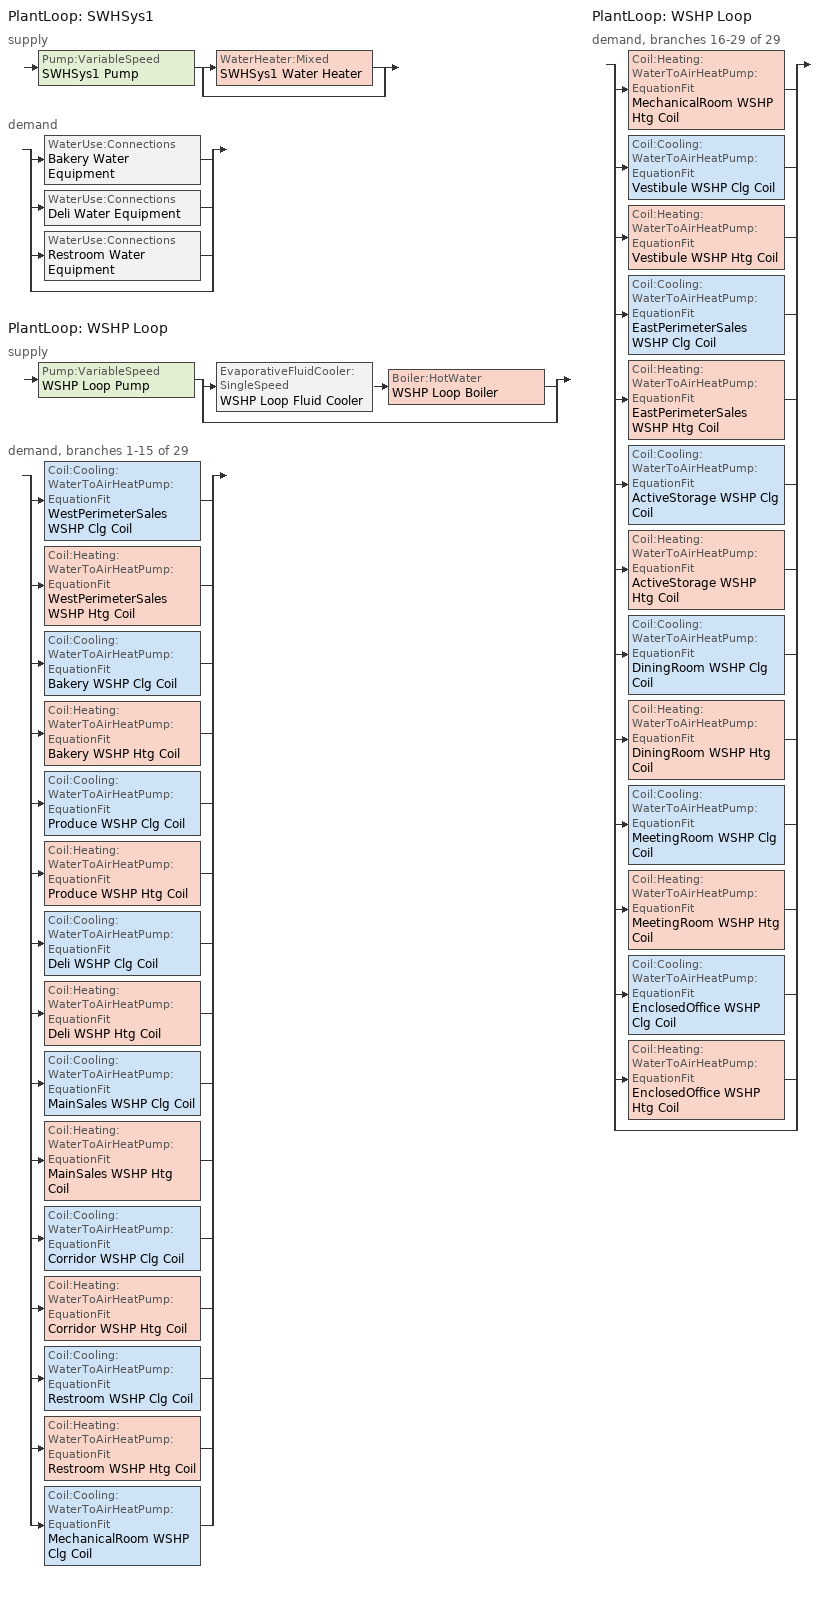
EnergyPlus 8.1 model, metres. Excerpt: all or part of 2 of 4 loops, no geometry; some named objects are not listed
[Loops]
PlantLoop 'SWHSys1'
 supply: Pump:VariableSpeed 'SWHSys1 Pump' > split
  | WaterHeater:Mixed 'SWHSys1 Water Heater'
  | bypass
 demand: split
  | WaterUse:Connections 'Bakery Water Equipment'
  | WaterUse:Connections 'Deli Water Equipment'
  | WaterUse:Connections 'Restroom Water Equipment'
  | bypass
PlantLoop 'WSHP Loop'
 supply: Pump:VariableSpeed 'WSHP Loop Pump' > split
  | EvaporativeFluidCooler:SingleSpeed 'WSHP Loop Fluid Cooler' > Boiler:HotWater 'WSHP Loop Boiler'
  | bypass
 demand, branches 1-15 of 29: split
  | Coil:Cooling:WaterToAirHeatPump:EquationFit 'WestPerimeterSales WSHP Clg Coil'
  | Coil:Heating:WaterToAirHeatPump:EquationFit 'WestPerimeterSales WSHP Htg Coil'
  | Coil:Cooling:WaterToAirHeatPump:EquationFit 'Bakery WSHP Clg Coil'
  | Coil:Heating:WaterToAirHeatPump:EquationFit 'Bakery WSHP Htg Coil'
  | Coil:Cooling:WaterToAirHeatPump:EquationFit 'Produce WSHP Clg Coil'
  | Coil:Heating:WaterToAirHeatPump:EquationFit 'Produce WSHP Htg Coil'
  | Coil:Cooling:WaterToAirHeatPump:EquationFit 'Deli WSHP Clg Coil'
  | Coil:Heating:WaterToAirHeatPump:EquationFit 'Deli WSHP Htg Coil'
  | Coil:Cooling:WaterToAirHeatPump:EquationFit 'MainSales WSHP Clg Coil'
  | Coil:Heating:WaterToAirHeatPump:EquationFit 'MainSales WSHP Htg Coil'
  | Coil:Cooling:WaterToAirHeatPump:EquationFit 'Corridor WSHP Clg Coil'
  | Coil:Heating:WaterToAirHeatPump:EquationFit 'Corridor WSHP Htg Coil'
  | Coil:Cooling:WaterToAirHeatPump:EquationFit 'Restroom WSHP Clg Coil'
  | Coil:Heating:WaterToAirHeatPump:EquationFit 'Restroom WSHP Htg Coil'
  | Coil:Cooling:WaterToAirHeatPump:EquationFit 'MechanicalRoom WSHP Clg Coil'
PlantLoop 'WSHP Loop'
 demand, branches 16-29 of 29: split
  | Coil:Heating:WaterToAirHeatPump:EquationFit 'MechanicalRoom WSHP Htg Coil'
  | Coil:Cooling:WaterToAirHeatPump:EquationFit 'Vestibule WSHP Clg Coil'
  | Coil:Heating:WaterToAirHeatPump:EquationFit 'Vestibule WSHP Htg Coil'
  | Coil:Cooling:WaterToAirHeatPump:EquationFit 'EastPerimeterSales WSHP Clg Coil'
  | Coil:Heating:WaterToAirHeatPump:EquationFit 'EastPerimeterSales WSHP Htg Coil'
  | Coil:Cooling:WaterToAirHeatPump:EquationFit 'ActiveStorage WSHP Clg Coil'
  | Coil:Heating:WaterToAirHeatPump:EquationFit 'ActiveStorage WSHP Htg Coil'
  | Coil:Cooling:WaterToAirHeatPump:EquationFit 'DiningRoom WSHP Clg Coil'
  | Coil:Heating:WaterToAirHeatPump:EquationFit 'DiningRoom WSHP Htg Coil'
  | Coil:Cooling:WaterToAirHeatPump:EquationFit 'MeetingRoom WSHP Clg Coil'
  | Coil:Heating:WaterToAirHeatPump:EquationFit 'MeetingRoom WSHP Htg Coil'
  | Coil:Cooling:WaterToAirHeatPump:EquationFit 'EnclosedOffice WSHP Clg Coil'
  | Coil:Heating:WaterToAirHeatPump:EquationFit 'EnclosedOffice WSHP Htg Coil'
  | bypass
[WaterUse:Connections]
Name | Water Use Equipment Name 1
Bakery Water Equipment | Bakery Water Equipment
Deli Water Equipment | Deli Water Equipment
Restroom Water Equipment | Restroom Water Equipment
[WaterUse:Equipment] Flow Rate Fraction Schedule=BLDG_SWH_SCH
Name | Peak Flow Rate {m3/s} | Target Temperature Schedule | Hot Water Supply Temperature Schedule | Zone | Sensible Fraction Schedule | Latent Fraction Schedule
Bakery Water Equipment | 9.75778e-05 | Bakery Water Equipment Temp Sched | Bakery Water Equipment Hot Supply Temp Sched | Bakery | Bakery Water Equipment Sensible fract sched | Bakery Water Equipment Latent fract sched
Deli Water Equipment | 9.75778e-05 | Deli Water Equipment Temp Sched | Deli Water Equipment Hot Supply Temp Sched | Deli | Deli Water Equipment Sensible fract sched | Deli Water Equipment Latent fract sched
Restroom Water Equipment | 3.02844e-05 | Restroom Water Equipment Temp Sched | Restroom Water Equipment Hot Supply Temp Sched | Restroom | Restroom Water Equipment Sensible fract sched | Restroom Water Equipment Latent fract sched
[PlantLoop] Fluid Type=Water; Minimum Loop Flow Rate {m3/s}=0; Load Distribution Scheme=Optimal
Name | Plant Equipment Operation Scheme | Maximum Loop Temperature {C} | Minimum Loop Temperature {C} | Maximum Loop Flow Rate {m3/s} | Plant Loop Volume {m3}
SWHSys1 | SWHSys1 Loop Operation Scheme List | 60 | 10 | AUTOSIZE | AUTOSIZE
WSHP Loop | WSHP Loop Operation Scheme List | 80 | 1 | AutoSize | AutoSize
[Sizing:Plant] Loop Design Temperature Difference {deltaC}=5
Name | Loop Type | Design Loop Exit Temperature {C}
SWHSys1 | Heating | 60
WSHP Loop | Condenser | 30
[SetpointManager:Scheduled] Control Variable=Temperature
Name | Schedule | Setpoint Node or NodeList
SWHSys1 Loop Setpoint Manager | SWHSys1-Loop-Temp-Schedule | SWHSys1 Supply Outlet Node
WSHP Loop Setpoint Mgr | WSHP Loop Setpoint Sch | WSHP Loop Supply Outlet Node
WSHP Loop Boiler Setpoint Mgr | WSHP Loop Boiler Setpoint Sch | WSHP Loop Supply Equip Outlet Node
WSHP Loop Fluid Cooler Setpoint Mgr | WSHP Loop Fluid Cooler Setpoint Sch | WSHP Loop Boiler Inlet Node
[PlantEquipmentOperationSchemes]
Name | Control Scheme Object Type 1 | Control Scheme Name 1 | Control Scheme Schedule Name 1
SWHSys1 Loop Operation Scheme List | PlantEquipmentOperation:HeatingLoad | SWHSys1 Operation Scheme | PlantOnSched
WSHP Loop Operation Scheme List | PlantEquipmentOperation:ComponentSetpoint | WSHP Loop Operation Scheme | Always_On
[PlantEquipmentOperation:HeatingLoad]
SWHSys1 Operation Scheme: Load Range Lower Limit 1 {W}=0; Load Range Upper Limit 1 {W}=1000000000000000; Range Equipment List Name 1=SWHSys1 Equipment List
[PlantEquipmentList]
SWHSys1 Equipment List: WaterHeater:Mixed, SWHSys1 Water Heater
WSHP Loop Clg Equip List: EvaporativeFluidCooler:SingleSpeed, WSHP Loop Fluid Cooler
WSHP Loop Htg Equip List: Boiler:HotWater, WSHP Loop Boiler
[Pump:VariableSpeed] Fraction of Motor Inefficiencies to Fluid Stream=0; Coefficient 1 of the Part Load Performance Curve=0; Coefficient 2 of the Part Load Performance Curve=1; Coefficient 3 of the Part Load Performance Curve=0; Coefficient 4 of the Part Load Performance Curve=0; Minimum Flow Rate {m3/s}=0; Pump Control Type=Intermittent
Name | Rated Flow Rate {m3/s} | Rated Pump Head {Pa} | Rated Power Consumption {W} | Motor Efficiency
SWHSys1 Pump | AUTOSIZE | 0.1 | AUTOSIZE | 1
WSHP Loop Pump | AutoSize | 179352 | AutoSize | 0.8
[WaterHeater:Mixed]
SWHSys1 Water Heater: Tank Volume {m3}=0.94635; Setpoint Temperature Schedule=SWHSys1 Water Heater Setpoint Temperature Schedule Name; Deadband Temperature Difference {deltaC}=2; Maximum Temperature Limit {C}=82.2222; Heater Control Type=Cycle; Heater Maximum Capacity {W}=845000; Heater Fuel Type=NATURALGAS; Heater Thermal Efficiency=0.8; Off Cycle Parasitic Fuel Consumption Rate {W}=20; Off Cycle Parasitic Fuel Type=NATURALGAS; Off Cycle Parasitic Heat Fraction to Tank=0.8; On Cycle Parasitic Fuel Type=NATURALGAS; Ambient Temperature Indicator=SCHEDULE; Ambient Temperature Schedule=SWHSys1 Water Heater Ambient Temperature Schedule Name; Off Cycle Loss Coefficient to Ambient Temperature {W/K}=6; On Cycle Loss Coefficient to Ambient Temperature {W/K}=6; Use Side Effectiveness=1; Source Side Effectiveness=1; Use Side Design Flow Rate {m3/s}=AUTOSIZE; Source Side Design Flow Rate {m3/s}=AUTOSIZE; Indirect Water Heating Recovery Time {hr}=1.5
[ZoneHVAC:WaterToAirHeatPump] Availability Schedule=Always_On; Supply Air Flow Rate During Cooling Operation {m3/s}=AutoSize; Supply Air Flow Rate During Heating Operation {m3/s}=AutoSize; Supply Air Flow Rate When No Cooling or Heating is Needed {m3/s}=0; Outdoor Air Flow Rate During Cooling Operation {m3/s}=0; Outdoor Air Flow Rate During Heating Operation {m3/s}=0; Outdoor Air Flow Rate When No Cooling or Heating is Needed {m3/s}=0; Maximum Cycling Rate {cycles/hr}=2.5; Heat Pump Time Constant {s}=60; Fraction of On-Cycle Power Use=0.01; Heat Pump Fan Delay Time {s}=60; Maximum Supply Air Temperature from Supplemental Heater {C}=AutoSize; Maximum Outdoor Dry-Bulb Temperature for Supplemental Heater Operation {C}=20; Fan Placement=BlowThrough
Name | Supply Air Fan | Heating Coil | Cooling Coil | Supplemental Heating Coil
WestPerimeterSales WSHP | WestPerimeterSales WSHP Fan | WestPerimeterSales WSHP Htg Coil | WestPerimeterSales WSHP Clg Coil | WestPerimeterSales WSHP Sup Coil
Bakery WSHP | Bakery WSHP Fan | Bakery WSHP Htg Coil | Bakery WSHP Clg Coil | Bakery WSHP Sup Coil
Produce WSHP | Produce WSHP Fan | Produce WSHP Htg Coil | Produce WSHP Clg Coil | Produce WSHP Sup Coil
Deli WSHP | Deli WSHP Fan | Deli WSHP Htg Coil | Deli WSHP Clg Coil | Deli WSHP Sup Coil
MainSales WSHP | MainSales WSHP Fan | MainSales WSHP Htg Coil | MainSales WSHP Clg Coil | MainSales WSHP Sup Coil
Corridor WSHP | Corridor WSHP Fan | Corridor WSHP Htg Coil | Corridor WSHP Clg Coil | Corridor WSHP Sup Coil
Restroom WSHP | Restroom WSHP Fan | Restroom WSHP Htg Coil | Restroom WSHP Clg Coil | Restroom WSHP Sup Coil
MechanicalRoom WSHP | MechanicalRoom WSHP Fan | MechanicalRoom WSHP Htg Coil | MechanicalRoom WSHP Clg Coil | MechanicalRoom WSHP Sup Coil
Vestibule WSHP | Vestibule WSHP Fan | Vestibule WSHP Htg Coil | Vestibule WSHP Clg Coil | Vestibule WSHP Sup Coil
EastPerimeterSales WSHP | EastPerimeterSales WSHP Fan | EastPerimeterSales WSHP Htg Coil | EastPerimeterSales WSHP Clg Coil | EastPerimeterSales WSHP Sup Coil
ActiveStorage WSHP | ActiveStorage WSHP Fan | ActiveStorage WSHP Htg Coil | ActiveStorage WSHP Clg Coil | ActiveStorage WSHP Sup Coil
DiningRoom WSHP | DiningRoom WSHP Fan | DiningRoom WSHP Htg Coil | DiningRoom WSHP Clg Coil | DiningRoom WSHP Sup Coil
MeetingRoom WSHP | MeetingRoom WSHP Fan | MeetingRoom WSHP Htg Coil | MeetingRoom WSHP Clg Coil | MeetingRoom WSHP Sup Coil
EnclosedOffice WSHP | EnclosedOffice WSHP Fan | EnclosedOffice WSHP Htg Coil | EnclosedOffice WSHP Clg Coil | EnclosedOffice WSHP Sup Coil
[Coil:Heating:WaterToAirHeatPump:EquationFit] Rated Air Flow Rate {m3/s}=AutoSize; Rated Water Flow Rate {m3/s}=AutoSize; Gross Rated Heating Capacity {W}=AutoSize; Gross Rated Heating COP=5; Heating Capacity Coefficient 1=-1.36131; Heating Capacity Coefficient 2=-2.4718; Heating Capacity Coefficient 3=4.17316; Heating Capacity Coefficient 4=0.640757; Heating Capacity Coefficient 5=0; Heating Power Consumption Coefficient 1=-2.17694; Heating Power Consumption Coefficient 2=0.832114; Heating Power Consumption Coefficient 3=1.57074; Heating Power Consumption Coefficient 4=0.690794; Heating Power Consumption Coefficient 5=0
WestPerimeterSales WSHP Htg Coil; Bakery WSHP Htg Coil; Produce WSHP Htg Coil; Deli WSHP Htg Coil; MainSales WSHP Htg Coil; Corridor WSHP Htg Coil; Restroom WSHP Htg Coil; MechanicalRoom WSHP Htg Coil; Vestibule WSHP Htg Coil; EastPerimeterSales WSHP Htg Coil; ActiveStorage WSHP Htg Coil; DiningRoom WSHP Htg Coil; MeetingRoom WSHP Htg Coil; EnclosedOffice WSHP Htg Coil
[Coil:Cooling:WaterToAirHeatPump:EquationFit] Rated Air Flow Rate {m3/s}=AutoSize; Rated Water Flow Rate {m3/s}=AutoSize; Gross Rated Total Cooling Capacity {W}=AutoSize; Gross Rated Sensible Cooling Capacity {W}=AutoSize; Gross Rated Cooling COP=5.1; Total Cooling Capacity Coefficient 1=-9.14907; Total Cooling Capacity Coefficient 2=10.8781; Total Cooling Capacity Coefficient 3=-1.71878; Total Cooling Capacity Coefficient 4=0.746415; Total Cooling Capacity Coefficient 5=0; Sensible Cooling Capacity Coefficient 1=-5.46269; Sensible Cooling Capacity Coefficient 2=17.9597; Sensible Cooling Capacity Coefficient 3=-11.8782; Sensible Cooling Capacity Coefficient 4=-0.980163; Sensible Cooling Capacity Coefficient 5=0.767286; Sensible Cooling Capacity Coefficient 6=0; Cooling Power Consumption Coefficient 1=-3.20541; Cooling Power Consumption Coefficient 2=-0.976409; Cooling Power Consumption Coefficient 3=3.97893; Cooling Power Consumption Coefficient 4=0.938182; Cooling Power Consumption Coefficient 5=0; Nominal Time for Condensate Removal to Begin {s}=0; Ratio of Initial Moisture Evaporation Rate and Steady State Latent Capacity=0
WestPerimeterSales WSHP Clg Coil; Bakery WSHP Clg Coil; Produce WSHP Clg Coil; Deli WSHP Clg Coil; MainSales WSHP Clg Coil; Corridor WSHP Clg Coil; Restroom WSHP Clg Coil; MechanicalRoom WSHP Clg Coil; Vestibule WSHP Clg Coil; EastPerimeterSales WSHP Clg Coil; ActiveStorage WSHP Clg Coil; DiningRoom WSHP Clg Coil; MeetingRoom WSHP Clg Coil; EnclosedOffice WSHP Clg Coil
[Coil:Heating:Electric] Availability Schedule=Always_On; Efficiency=1; Nominal Capacity {W}=AutoSize
WestPerimeterSales WSHP Sup Coil; Bakery WSHP Sup Coil; Produce WSHP Sup Coil; Deli WSHP Sup Coil; MainSales WSHP Sup Coil; Corridor WSHP Sup Coil; Restroom WSHP Sup Coil; MechanicalRoom WSHP Sup Coil; Vestibule WSHP Sup Coil; EastPerimeterSales WSHP Sup Coil; ActiveStorage WSHP Sup Coil; DiningRoom WSHP Sup Coil; MeetingRoom WSHP Sup Coil; EnclosedOffice WSHP Sup Coil
[Fan:OnOff] Availability Schedule=Always_On; Fan Total Efficiency=0.6; Pressure Rise {Pa}=250; Maximum Flow Rate {m3/s}=AutoSize; Motor Efficiency=0.95; Motor In Airstream Fraction=1
WestPerimeterSales WSHP Fan; Bakery WSHP Fan; Produce WSHP Fan; Deli WSHP Fan; MainSales WSHP Fan; Corridor WSHP Fan; Restroom WSHP Fan; MechanicalRoom WSHP Fan; Vestibule WSHP Fan; EastPerimeterSales WSHP Fan; ActiveStorage WSHP Fan; DiningRoom WSHP Fan; MeetingRoom WSHP Fan; EnclosedOffice WSHP Fan
[PlantEquipmentOperation:ComponentSetpoint]
WSHP Loop Operation Scheme: Equipment Object Type 1=EvaporativeFluidCooler:SingleSpeed; Equipment Name 1=WSHP Loop Fluid Cooler; Component Flow Rate 1 {m3/s}=AutoSize; Operation Type 1=Cooling; Equipment Object Type 2=Boiler:HotWater; Equipment Name 2=WSHP Loop Boiler; Component Flow Rate 2 {m3/s}=AutoSize; Operation Type 2=Heating
[EvaporativeFluidCooler:SingleSpeed]
WSHP Loop Fluid Cooler: Design Air Flow Rate {m3/s}=AutoSize; Design Air Flow Rate Fan Power {W}=AutoSize; Design Spray Water Flow Rate {m3/s}=0.01; Performance Input Method=UFactorTimesAreaAndDesignWaterFlowRate; Design Air Flow Rate U-factor Times Area Value {W/K}=AutoSize; Design Water Flow Rate {m3/s}=AutoSize; Capacity Control=FanCycling; Sizing Factor=1; Evaporation Loss Mode=SaturatedExit; Drift Loss Percent {percent}=0.008; Blowdown Calculation Mode=ConcentrationRatio; Blowdown Concentration Ratio=3
[Boiler:HotWater]
WSHP Loop Boiler: Fuel Type=NaturalGas; Nominal Capacity {W}=AutoSize; Nominal Thermal Efficiency=1; Efficiency Curve Temperature Evaluation Variable=LeavingBoiler; Normalized Boiler Efficiency Curve=WSHP Loop Boiler Curve; Design Water Outlet Temperature {C}=20; Design Water Flow Rate {m3/s}=AutoSize; Minimum Part Load Ratio=0; Maximum Part Load Ratio=1.1; Optimum Part Load Ratio=1; Water Outlet Upper Temperature Limit {C}=95; Boiler Flow Mode=ConstantFlow; Parasitic Electric Load {W}=0; Sizing Factor=1
[Schedule:Compact]
ALWAYS_ON; PlantOnSched: Through: 12/31, For: AllDays, Until: 24:00, 1
BLDG_SWH_SCH: Through: 12/31, For: Weekdays SummerDesignDay, Until: 01:00, 0.04, Until: 03:00, 0.05, Until: 07:00, 0.04, Until: 08:00, 0.15, Until: 09:00, 0.23, Until: 10:00, 0.32, Until: 11:00, 0.41, Until: 12:00, 0.57, Until: 13:00, 0.62, Until: 14:00, 0.61, Until: 15:00, 0.5, Until: 16:00, 0.45, Until: 17:00, 0.46, Until: 18:00, 0.47, Until: 19:00, 0.42, Until: 20:00, 0.34, Until: 21:00, 0.33, Until: 22:00, 0.23, Until: 23:00, 0.13, Until: 24:00, 0.08, For: Saturday WinterDesignDay, Until: 01:00, 0.11, Until: 02:00, 0.1, Until: 03:00, 0.08, Until: 06:00, 0.06, Until: 07:00, 0.07, Until: 08:00, 0.2, Until: 09:00, 0.24, Until: 10:00, 0.27, Until: 11:00, 0.42, Until: 12:00, 0.54, Until: 13:00, 0.59, Until: 14:00, 0.6, Until: 15:00, 0.49, Until: 16:00, 0.48, Until: 17:00, 0.47, Until: 18:00, 0.46, Until: 19:00, 0.44, Until: 20:00, 0.36, Until: 21:00, 0.29, Until: 22:00, 0.22, Until: 23:00, 0.16, Until: 24:00, 0.13, For: Sunday Holidays AllOtherDays, Until: 03:00, 0.07, Until: 06:00, 0.06, Until: 07:00, 0.07, Until: 08:00, 0.1, Until: 09:00, 0.12, Until: 10:00, 0.14, Until: 11:00, 0.29, Until: 12:00, 0.31, Until: 14:00, 0.36, Until: 15:00, 0.34, Until: 16:00, 0.35, Until: 17:00, 0.37, Until: 18:00, 0.34, Until: 19:00, 0.25, Until: 20:00, 0.27, Until: 21:00, 0.21, Until: 22:00, 0.16, Until: 23:00, 0.1, Until: 24:00, 0.06
Bakery Water Equipment Latent fract sched; Deli Water Equipment Latent fract sched; Restroom Water Equipment Latent fract sched: Through: 12/31, For: AllDays, Until: 24:00, 0.05
Bakery Water Equipment Sensible fract sched; Deli Water Equipment Sensible fract sched; Restroom Water Equipment Sensible fract sched: Through: 12/31, For: AllDays, Until: 24:00, 0.2
Bakery Water Equipment Temp Sched; Deli Water Equipment Temp Sched: Through: 12/31, For: AllDays, Until: 24:00, 43.3
Bakery Water Equipment Hot Supply Temp Sched; Deli Water Equipment Hot Supply Temp Sched; Restroom Water Equipment Hot Supply Temp Sched: Through: 12/31, For: AllDays, Until: 24:00, 55
Restroom Water Equipment Temp Sched: Through: 12/31, For: AllDays, Until: 24:00, 40
SWHSys1-Loop-Temp-Schedule; SWHSys1 Water Heater Setpoint Temperature Schedule Name: Through: 12/31, For: AllDays, Until: 24:00, 60
SWHSys1 Water Heater Ambient Temperature Schedule Name: Through: 12/31, For: AllDays, Until: 24:00, 22
WSHP Loop Setpoint Sch; WSHP Loop Fluid Cooler Setpoint Sch: Through: 12/31, For: AllDays, Until: 24:00, 30
WSHP Loop Boiler Setpoint Sch: Through: 12/31, For: AllDays, Until: 24:00, 20
[Curve:Cubic]
WSHP Loop Boiler Curve: Coefficient1 Constant=0.9667; Coefficient2 x=-0.1667; Coefficient3 x**2=0; Coefficient4 x**3=0; Minimum Value of x {BasedOnField A2}=0.1; Maximum Value of x {BasedOnField A2}=1
